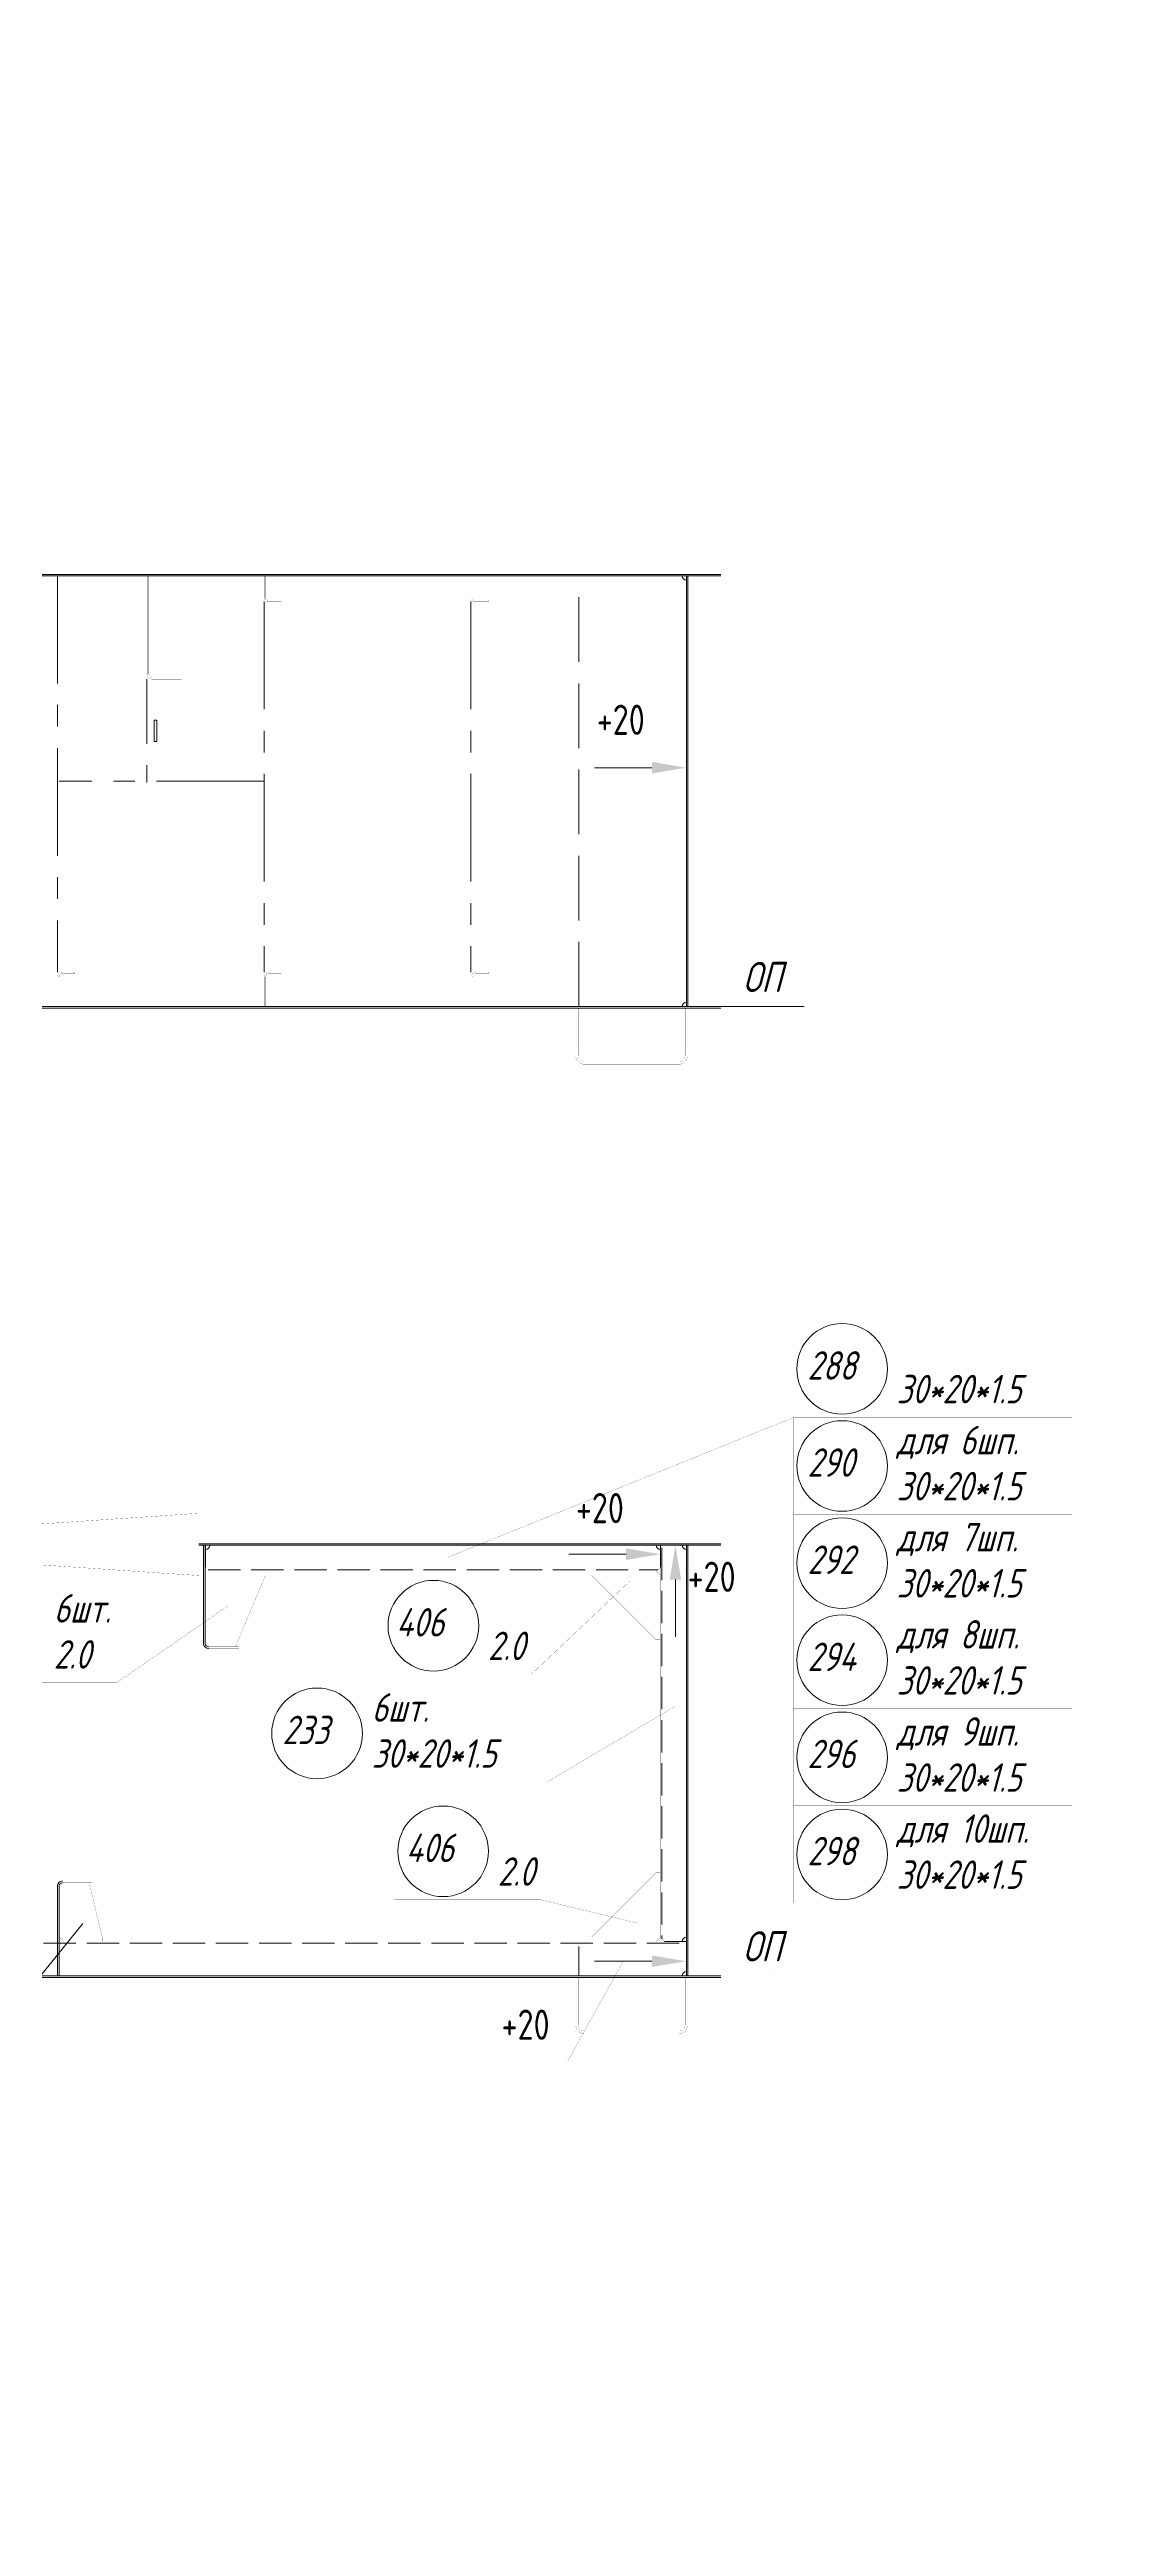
# Model space of a CAD drawing. Header units: millimetres. Extents: x 77380 to 135900, y -26587 to 17301.
# Drawn here: x 121517 to 122766, y 1200 to 4074 of the extents above; entities that cross this region are included whole.
import ezdxf

# ---------------------------------------------------------------- set-up
doc = ezdxf.new("R2010")
doc.units = ezdxf.units.MM
for name, pattern in [('K5LT32768', [0]), ('K5LT32769', [50, 37.5, -12.5]), ('K5LT32770', [0]), ('K5LT32772', [0]), ('K5LT32778', [50, 37.5, -12.5]), ('K5LT32779', [0]), ('K5LT32780', [0]), ('K5LT32784', [850.2, 600, -125, 0.2, -125]), ('K5LT32785', [200, 125, -25, 25, -25]), ('K5LT32786', [100, 75, -25]), ('K5LT32787', [100, 75, -25]), ('K5LT32790', [0]), ('K5LT32791', [0]), ('K5LT32792', [0]), ('K5LT32831', [0]), ('K5LT_THIN', [0])]:
    doc.linetypes.add(name, pattern=pattern)
doc.styles.add('KTEXTSTYLE', font='GOST_AU.SHX', dxfattribs={"width": 0.96, "height": 5})

# ---------------------------------------------------------------- blocks, each defined once
blk = doc.blocks.new('U76')
blk.add_hatch(color=7).paths.add_polyline_path([(121670.5, 17864.2), (121670.5, 17877.6), (121710.5, 17870.9)])
at = {"color": 7, "linetype": 'K5LT32831', "lineweight": 9}
blk.add_line((121670.5, 17870.9), (121604, 17870.9), dxfattribs=at)
blk = doc.blocks.new('U79')
blk.add_hatch(color=7).paths.add_polyline_path([(121704.4, 16928.6), (121691.1, 16928.6), (121697.8, 16968.6)])
at = {"color": 7, "linetype": 'K5LT32831', "lineweight": 9}
blk.add_line((121697.8, 16928.6), (121697.8, 16862.1), dxfattribs=at)
blk = doc.blocks.new('U80')
blk.add_hatch(color=7).paths.add_polyline_path([(121640.5, 16951.4), (121640.5, 16964.7), (121680.5, 16958.1)])
at = {"color": 7, "linetype": 'K5LT32831', "lineweight": 9}
blk.add_line((121640.5, 16958.1), (121574, 16958.1), dxfattribs=at)
blk = doc.blocks.new('U83')
blk.add_hatch(color=7).paths.add_polyline_path([(121670.5, 16479), (121670.5, 16492.3), (121710.5, 16485.6)])
at = {"color": 7, "linetype": 'K5LT32831', "lineweight": 9}
blk.add_line((121670.5, 16485.6), (121604, 16485.6), dxfattribs=at)
blk = doc.blocks.new('U211')
at = {"color": 7, "linetype": 'K5LT32780', "const_width": 0.18}
for points in [[(118535.3, 12764.4), (126945.3, 12764.4), (126945.3, 18704.4), (118535.3, 18704.4)], [(118735.3, 12814.4), (126895.3, 12814.4), (126895.3, 18654.4), (118735.3, 18654.4)]]:
    blk.add_lwpolyline(points, close=True, dxfattribs=at)

msp = doc.modelspace()

# ---------------------------------------------------------------- linework, layer by layer
at = {"color": 3, "linetype": 'K5LT32768', "lineweight": 18, "true_color": 0x00ff00}
for p, q in [((122295.559, 3465.218), (120015.56, 3465.218)), ((122295.559, 3463.718), (120015.56, 3463.718)), ((120055.559, 3463.718), (122255.559, 3463.718)), ((122255.559, 3463.718), (122255.559, 2963.718)), ((122255.559, 2963.718), (122255.559, 3463.718)), ((122257.059, 2963.718), (122257.059, 3463.718)), ((122295.559, 2963.718), (120015.56, 2963.718)), ((122295.559, 2961.718), (120015.56, 2961.718)), ((122255.559, 2963.718), (120055.559, 2963.718)), ((122295.559, 2340.134), (121689.867, 2340.134)), ((122295.559, 2338.634), (121689.867, 2338.634)), ((121695.046, 2224.561), (121695.046, 2338.634)), ((121697.117, 2224.561), (121697.117, 2338.634)), ((122225.559, 2338.634), (121697.616, 2338.634)), ((121697.616, 2338.634), (121697.616, 2313.134)), ((122225.559, 2313.134), (122225.559, 2338.634)), ((122255.559, 2338.634), (122230.059, 2338.634)), ((122255.559, 1878.634), (122255.559, 2338.634)), ((122255.559, 1838.634), (122255.559, 2338.634)), ((122257.059, 1838.634), (122257.059, 2338.634)), ((122230.059, 1878.634), (122255.559, 1878.634)), ((122255.559, 1872.634), (122255.559, 1838.634)), ((122295.559, 1838.634), (120015.56, 1838.634)), ((122295.559, 1836.634), (120015.56, 1836.634)), ((122255.559, 1838.634), (120055.559, 1838.634))]:
    msp.add_line(p, q, dxfattribs=at)
at = {"color": 1, "linetype": 'K5LT32785', "lineweight": 18, "true_color": 0xff0000}
for p, q in [((121525.559, 3463.718), (121525.559, 3003.718)), ((121765.56, 3433.718), (121765.56, 3003.718)), ((122005.559, 3433.718), (122005.559, 3003.718)), ((121765.56, 3225.218), (121527.559, 3225.218))]:
    msp.add_line(p, q, dxfattribs=at)
at = {"color": 1, "linetype": 'K5LT32786', "lineweight": 18, "true_color": 0xff0000}
msp.add_line((122130.559, 2963.718), (122130.559, 3448.718), dxfattribs=at)
at = {"color": 2, "linetype": 'K5LT32787', "lineweight": 18, "true_color": 0xffff00}
for p, q in [((121629.358, 3343.718), (121629.358, 3223.718)), ((121640.924, 3296.243), (121637.793, 3296.243)), ((121637.793, 3296.243), (121637.793, 3271.194)), ((121640.924, 3271.194), (121640.924, 3296.243)), ((121637.793, 3271.194), (121640.924, 3271.194))]:
    msp.add_line(p, q, dxfattribs=at)
at = {"color": 1, "linetype": 'K5LT32772', "lineweight": 18, "true_color": 0xff0000}
msp.add_line((122392.275, 2963.718), (119949.151, 2963.718), dxfattribs=at)
at = {"color": 3, "linetype": 'K5LT32769', "lineweight": 18, "true_color": 0x00ff00}
for p, q in [((122227.004, 2335.579), (122227.004, 1881.689)), ((121700.67, 2310.079), (122222.504, 2310.079))]:
    msp.add_line(p, q, dxfattribs=at)
at = {"color": 8, "linetype": 'K5LT32779', "lineweight": 18, "true_color": 0x808080}
for p, q in [((121525.559, 1838.634), (121525.559, 1942.707)), ((121527.559, 1838.634), (121527.559, 1942.707)), ((122130.559, 1872.634), (122130.559, 1838.634))]:
    msp.add_line(p, q, dxfattribs=at)
at = {"color": 7, "linetype": 'K5LT_THIN', "lineweight": 18}
msp.add_line((121555.06, 1899.475), (121390.403, 1696.561), dxfattribs=at)
at = {"color": 8, "linetype": 'K5LT32778', "lineweight": 18, "true_color": 0x808080}
msp.add_line((120059.632, 1876.707), (122251.487, 1876.707), dxfattribs=at)
at = {"color": 1, "linetype": 'K5LT32784', "lineweight": 18, "true_color": 0xff0000}
msp.add_line((119928.914, 1838.634), (122393.943, 1838.634), dxfattribs=at)
at = {"color": 5, "linetype": 'K5LT32792', "true_color": 0x0000ff, "const_width": 0.18}
msp.add_lwpolyline([(121631.799, 3463.718), (121629.799, 3463.718), (121629.799, 3349.718, 0.41421356), (121635.799, 3343.718), (121669.799, 3343.718), (121669.799, 3345.718), (121635.799, 3345.718, -0.41421356), (121631.799, 3349.718)], format="xyb", close=True, dxfattribs=at)
at = {"color": 7, "linetype": 'K5LT32791', "const_width": 0.18}
for points in [[(121767.06, 3463.718), (121765.56, 3463.718), (121765.56, 3438.218, 0.41421356), (121770.06, 3433.718), (121785.56, 3433.718), (121785.56, 3435.218), (121770.06, 3435.218, -0.41421356), (121767.06, 3438.218)], [(122007.059, 3463.718), (122005.559, 3463.718), (122005.559, 3438.218, 0.41421356), (122010.059, 3433.718), (122025.559, 3433.718), (122025.559, 3435.218), (122010.059, 3435.218, -0.41421356), (122007.059, 3438.218)], [(121545.559, 3001.718), (121531.559, 3001.718, 0.41421356), (121527.559, 2997.718), (121527.559, 2963.718), (121525.559, 2963.718), (121525.559, 2997.718, -0.41421356), (121531.559, 3003.718), (121545.559, 3003.718)], [(121785.56, 3001.718), (121771.56, 3001.718, 0.41421356), (121767.56, 2997.718), (121767.56, 2963.718), (121765.56, 2963.718), (121765.56, 2997.718, -0.41421356), (121771.56, 3003.718), (121785.56, 3003.718)], [(122025.559, 3001.718), (122011.559, 3001.718, 0.41421356), (122007.559, 2997.718), (122007.559, 2963.718), (122005.559, 2963.718), (122005.559, 2997.718, -0.41421356), (122011.559, 3003.718), (122025.559, 3003.718)]]:
    msp.add_lwpolyline(points, format="xyb", close=True, dxfattribs=at)
at = {"color": 8, "linetype": 'K5LT32790', "true_color": 0x808080, "const_width": 0.18}
for points in [[(122254.059, 2961.718), (122254.059, 2906.718, -0.41421356), (122247.059, 2899.718), (122137.059, 2899.718, -0.41421356), (122130.059, 2906.718), (122130.059, 2961.718), (122127.059, 2961.718), (122127.059, 2906.718, 0.41421356), (122137.059, 2896.718), (122247.059, 2896.718, 0.41421356), (122257.059, 2906.718), (122257.059, 2961.718)], [(122254.059, 1836.634), (122254.059, 1781.634, -0.41421356), (122247.059, 1774.634), (122137.059, 1774.634, -0.41421356), (122130.059, 1781.634), (122130.059, 1836.634), (122127.059, 1836.634), (122127.059, 1781.634, 0.41421356), (122137.059, 1771.634), (122247.059, 1771.634, 0.41421356), (122257.059, 1781.634), (122257.059, 1836.634)]]:
    msp.add_lwpolyline(points, format="xyb", close=True, dxfattribs=at)
at = {"color": 1, "linetype": 'K5LT32772', "true_color": 0xff0000, "const_width": 0.18}
for points in [[(122703.147, 2486.785), (122379.92, 2486.785), (121978.543, 2324.413)], [(122703.147, 2374.066), (122379.92, 2374.066), (122379.92, 2486.785)], [(122703.147, 2261.346), (122379.92, 2261.346), (122379.92, 2374.066)], [(121905.617, 2188.681), (122075.723, 2188.681), (122190.294, 2297.16)], [(121401.662, 2178.82), (121594.375, 2178.82), (121723.471, 2267.984)], [(122703.147, 2148.626), (122379.92, 2148.626), (122379.92, 2261.346)], [(121770.631, 2063.733), (122093.859, 2063.733), (122242.404, 2151.418)], [(122703.147, 2035.907), (122379.92, 2035.907), (122379.92, 2148.626)], [(122703.147, 1923.187), (122379.92, 1923.187), (122379.92, 2035.907)], [(121916.894, 1926.822), (122087, 1926.822), (122197.9, 1900.09)]]:
    msp.add_lwpolyline(points, dxfattribs=at)
at = {"color": 7, "linetype": 'K5LT32780', "const_width": 0.18}
msp.add_lwpolyline([(121689.867, 2303.233), (121689.867, 2375.535), (120621.251, 2303.233), (120621.251, 2375.535)], close=True, dxfattribs=at)
at = {"color": 3, "linetype": 'K5LT32768', "true_color": 0x00ff00, "const_width": 0.18}
for points in [[(122230.059, 2338.634), (122225.504, 2334.079), (122225.504, 1883.189), (122230.059, 1878.634)], [(121697.616, 2313.134), (121702.17, 2308.579), (122221.004, 2308.579), (122225.559, 2313.134)], [(121701.256, 2218.561), (121736.381, 2218.561), (121736.381, 2220.561), (121701.256, 2220.561)]]:
    msp.add_lwpolyline(points, dxfattribs=at)
at = {"color": 2, "linetype": 'K5LT32770', "true_color": 0xffff00, "const_width": 0.18}
for points in [[(121697.217, 2303.634), (121697.217, 2225.634), (121702.218, 2220.634), (121732.216, 2220.634), (121767.217, 2303.634), (121767.217, 2308.634), (121702.218, 2308.634), (121697.217, 2303.634)], [(122220.559, 2308.634), (122145.559, 2308.634), (122145.559, 2303.634), (122220.559, 2228.634), (122225.559, 2228.634), (122225.559, 2303.634), (122220.559, 2308.634)], [(122220.559, 1878.634), (122145.559, 1878.634), (122145.559, 1883.634), (122220.559, 1958.634), (122225.559, 1958.634), (122225.559, 1883.634), (122220.559, 1878.634)]]:
    msp.add_lwpolyline(points, dxfattribs=at)
at = {"color": 8, "linetype": 'K5LT32779', "true_color": 0x808080, "const_width": 0.18}
for points in [[(121527.559, 1883.634), (121527.559, 1941.634), (121532.56, 1946.634), (121562.56, 1946.634), (121577.559, 1883.634), (121577.559, 1878.634), (121532.56, 1878.634), (121527.559, 1883.634)], [(121531.559, 1948.707), (121565.487, 1948.707), (121565.487, 1946.707), (121531.559, 1946.707)], [(120055.559, 1872.634), (120061.632, 1878.707), (122249.486, 1878.707), (122255.559, 1872.634)]]:
    msp.add_lwpolyline(points, dxfattribs=at)
at = {"color": 7, "linetype": 'K5LT32780', "const_width": 0.18}
msp.add_lwpolyline([(122043.174, 1739.837), (122117.975, 1739.837), (122182.297, 1855.634)], dxfattribs=at)
at = {"color": 1, "linetype": 'K5LT32772', "lineweight": 18, "true_color": 0xff0000}
for centre in [(122436.28, 2543.145), (122436.28, 2430.426), (122436.28, 2317.706), (121961.977, 2245.041), (122436.28, 2204.986), (121826.992, 2120.093), (122436.28, 2092.266), (121973.254, 1983.182), (122436.28, 1979.547)]:
    msp.add_circle(centre, 52.603, dxfattribs=at)
at = {"color": 3, "linetype": 'K5LT32768', "lineweight": 18, "true_color": 0x00ff00}
for centre, radius, start, end in [((122255.559, 3463.718), 5, 180.003113, 270.001251), ((122255.559, 2963.718), 5, 89.998741, 179.996887), ((121697.616, 2338.634), 5, 269.998749, 359.996887), ((122225.559, 2338.634), 5, 180.003113, 270.001251), ((122255.559, 2338.634), 5, 180.003113, 270.001251), ((121701.227, 2224.745), 6.184, 181.704605, 270.283661), ((121701.238, 2224.683), 4.123, 181.704315, 270.282135), ((122255.559, 1878.634), 5, 90.00061, 179.997208)]:
    msp.add_arc(centre, radius, start, end, dxfattribs=at)
at = {"color": 8, "linetype": 'K5LT32779', "lineweight": 18, "true_color": 0x808080}
for centre, radius, start, end in [((121531.559, 1942.707), 6, 90.001465, 180.002182), ((121531.559, 1942.707), 4, 90.002533, 180.008392), ((122255.559, 1838.634), 5, 89.998741, 179.996887)]:
    msp.add_arc(centre, radius, start, end, dxfattribs=at)

# ---------------------------------------------------------------- block references
for name in ['U211', 'U76', 'U80', 'U79', 'U83']:
    msp.add_blockref(name, (545.046, -14630.011))

# ---------------------------------------------------------------- texts
at = {"color": 7, "char_height": 2.5, "attachment_point": 1, "style": 'KTEXTSTYLE'}
for s, insert in [('\\H3.5;\\W0.965;\\Q15;\\Q0;\\H35.00;+20', (122151.563, 3314.043)), ('\\H3.5;\\W0.965;\\Q15;\\Q15;\\H35.00;ОП', (122321.086, 3015.479)), ('\\H3.5;\\W0.965;\\Q15;\\Q15;\\H33.00;{\\c255;288}', (122396.144, 2563.621)), ('\\H3.5;\\W0.965;\\Q15;\\Q15;\\H33.00;{\\c255;30*20*1.5}', (122499.685, 2536.224)), ('\\H3.5;\\W0.965;\\Q15;\\Q15;\\H33.00;{\\c16711935;для 6шп.}', (122499.685, 2476.947)), ('\\H3.5;\\W0.965;\\Q15;\\Q15;\\H33.00;{\\c255;290}', (122396.144, 2450.901)), ('\\H3.5;\\W0.965;\\Q15;\\Q15;\\H33.00;{\\c255;30*20*1.5}', (122499.685, 2423.504)), ('\\H3.5;\\W0.965;\\Q15;\\Q0;\\H35.00;+20', (122127.311, 2399.043)), ('\\H3.5;\\W0.965;\\Q15;\\Q15;\\H33.00;{\\c16711935;для 7шп.}', (122499.685, 2364.227)), ('\\H3.5;\\W0.965;\\Q15;\\Q15;\\H33.00;{\\c255;292}', (122396.144, 2338.181)), ('\\H3.5;\\W0.965;\\Q15;\\Q0;\\H35.00;+20', (122257, 2319.343)), ('\\H3.5;\\W0.965;\\Q15;\\Q15;\\H33.00;{\\c255;30*20*1.5}', (122499.685, 2310.785)), ('\\H3.5;\\W0.965;\\Q15;\\Q15;\\H33.00;6шт.', (121521.427, 2281.701)), ('\\H3.5;\\W0.965;\\Q15;\\Q15;\\H33.00;{\\c255;406}', (121918.86, 2265.517)), ('\\H3.5;\\W0.965;\\Q15;\\Q15;\\H33.00;{\\c16711935;для 8шп.}', (122499.685, 2251.507)), ('\\H3.5;\\W0.965;\\Q15;\\Q15;\\H33.00;{\\c255;2.0}', (121521.427, 2228.258)), ('\\H3.5;\\W0.965;\\Q15;\\Q15;\\H33.00;{\\c255;2.0}', (122025.382, 2238.119)), ('\\H3.5;\\W0.965;\\Q15;\\Q15;\\H33.00;{\\c255;294}', (122396.144, 2225.462)), ('\\H3.5;\\W0.965;\\Q15;\\Q15;\\H33.00;{\\c255;30*20*1.5}', (122499.685, 2198.065)), ('\\H3.5;\\W0.965;\\Q15;\\Q15;\\H33.00;6шт.', (121890.397, 2166.615)), ('\\H3.5;\\W0.965;\\Q15;\\Q15;\\H33.00;{\\c255;233}', (121786.856, 2140.569)), ('\\H3.5;\\W0.965;\\Q15;\\Q15;\\H33.00;{\\c16711935;для 9шп.}', (122499.685, 2138.788)), ('\\H3.5;\\W0.965;\\Q15;\\Q15;\\H33.00;{\\c255;30*20*1.5}', (121890.397, 2113.172)), ('\\H3.5;\\W0.965;\\Q15;\\Q15;\\H33.00;{\\c255;296}', (122396.144, 2112.742)), ('\\H3.5;\\W0.965;\\Q15;\\Q15;\\H33.00;{\\c255;30*20*1.5}', (122499.685, 2085.345)), ('\\H3.5;\\W0.965;\\Q15;\\Q15;\\H33.00;{\\c16711935;для 10шп.}', (122499.685, 2026.068)), ('\\H3.5;\\W0.965;\\Q15;\\Q15;\\H33.00;{\\c255;406}', (121930.138, 2003.657)), ('\\H3.5;\\W0.965;\\Q15;\\Q15;\\H33.00;{\\c255;298}', (122396.144, 2000.022)), ('\\H3.5;\\W0.965;\\Q15;\\Q15;\\H33.00;{\\c255;2.0}', (122036.659, 1976.26)), ('\\H3.5;\\W0.965;\\Q15;\\Q15;\\H33.00;{\\c255;30*20*1.5}', (122499.685, 1972.625)), ('\\H3.5;\\W0.965;\\Q15;\\Q15;\\H35.00;ОП', (122321.086, 1890.394)), ('\\H3.5;\\W0.965;\\Q15;\\Q0;\\H35.00;+20', (122041.109, 1799.469))]:
    msp.add_mtext(s, dxfattribs=dict(at, insert=insert))

doc.saveas('drawing.dxf')
